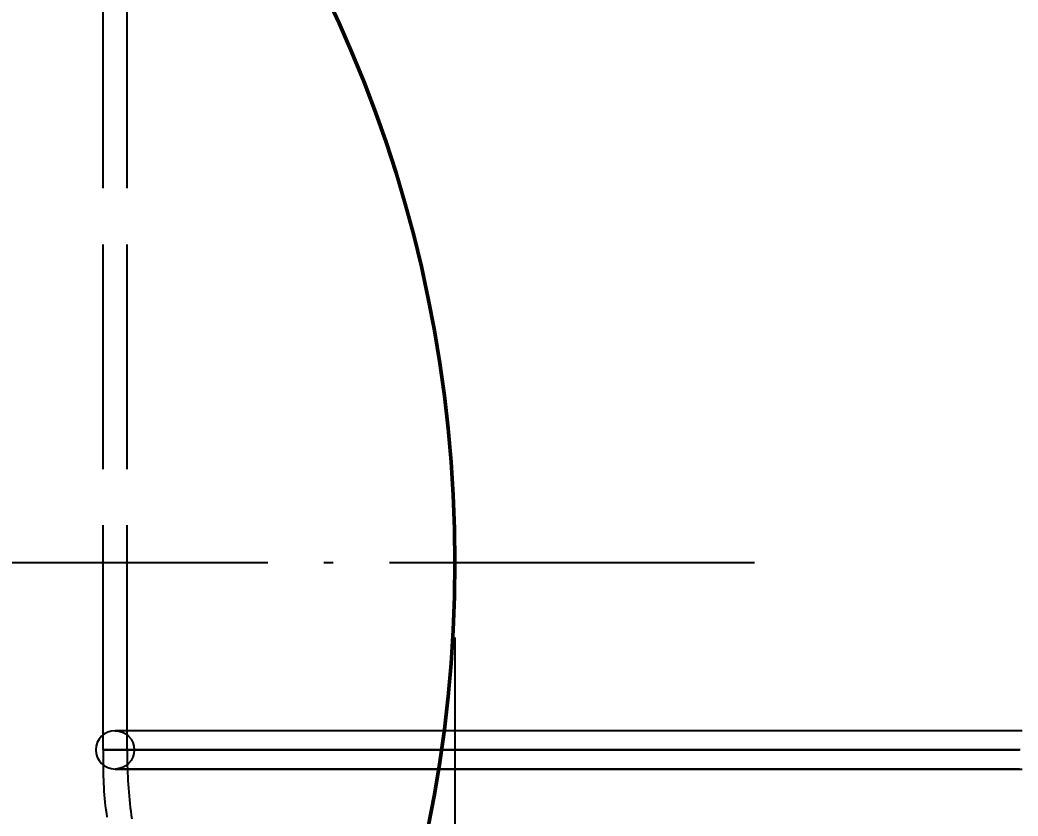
# Model space of a CAD drawing. Header units: millimetres. Extents: x 0 to 594, y 0 to 420.
# Drawn here: x 175.79 to 189.12, y 283.12 to 293.75 of the extents above; entities that cross this region are included whole.
import ezdxf

# ---------------------------------------------------------------- set-up
doc = ezdxf.new("R2010")
doc.units = ezdxf.units.MM
doc.linetypes.add('ISO02-TRAZOS', pattern=[3.75, 3, -0.75])
doc.linetypes.add('ISO04-TRAZO-PUNTO', pattern=[7.625, 6, -0.75, 0.125, -0.75])
for name, color, linetype, lineweight in [('01-VISIBLE', 7, 'CONTINUOUS', 50), ('02-OCULTA', 4, 'ISO02-TRAZOS', 25), ('03-EJE', 1, 'ISO04-TRAZO-PUNTO', 25), ('04-COTA', 3, 'CONTINUOUS', 25)]:
    doc.layers.add(name, color=color, linetype=linetype, lineweight=lineweight)
doc.styles.add('ISO3098', font='isocpeur.ttf')
doc.dimstyles.new('FLAMA-ISO', dxfattribs={"dimtxt": 3.5, "dimasz": 3, "dimexe": 2, "dimexo": 1, "dimgap": 1, "dimtad": 1, "dimdec": 1, "dimtxsty": 'ISO3098', "dimcen": 2.5, "dimclrd": 3, "dimclre": 3, "dimclrt": 3, "dimazin": 3, "dimtfac": 1, "dimtmove": 0, "dimatfit": 3, "dimlwd": 25, "dimlwe": 25})

msp = doc.modelspace()

# ---------------------------------------------------------------- linework, layer by layer
at = {"layer": '01-VISIBLE'}
msp.add_circle((164.1, 286.5), 17.5, dxfattribs=at)
at = {"layer": '02-OCULTA'}
for p, q in [((177.22, 284), (177.22, 337.5)), ((176.9, 284), (176.9, 302))]:
    msp.add_line(p, q, dxfattribs=at)
for points in [[(177.06, 284.256), (177.01, 284.251), (176.962, 284.237), (176.917, 284.213), (176.879, 284.181), (176.847, 284.142), (176.823, 284.098), (176.809, 284.05), (176.804, 284)], [(189.14, 284.256), (189.09, 284.256), (189.04, 284.256), (188.99, 284.256), (188.94, 284.256), (188.89, 284.256), (188.839, 284.256), (188.789, 284.256), (188.739, 284.256), (188.689, 284.256), (188.639, 284.256), (188.589, 284.256), (188.539, 284.256), (188.489, 284.256), (188.438, 284.256), (188.388, 284.256), (188.338, 284.256), (188.288, 284.256), (188.238, 284.256), (188.188, 284.256), (188.138, 284.256), (188.088, 284.256), (188.037, 284.256), (187.987, 284.256), (187.937, 284.256), (187.887, 284.256), (187.837, 284.256), (187.787, 284.256), (187.737, 284.256), (187.687, 284.256), (187.636, 284.256), (187.586, 284.256), (187.536, 284.256), (187.486, 284.256), (187.436, 284.256), (187.386, 284.256), (187.336, 284.256), (187.286, 284.256), (187.235, 284.256), (187.185, 284.256), (187.135, 284.256), (187.085, 284.256), (187.035, 284.256), (186.985, 284.256), (186.935, 284.256), (186.885, 284.256), (186.834, 284.256), (186.784, 284.256), (186.734, 284.256), (186.684, 284.256), (186.634, 284.256), (186.584, 284.256), (186.534, 284.256), (186.484, 284.256), (186.433, 284.256), (186.383, 284.256), (186.333, 284.256), (186.283, 284.256), (186.233, 284.256), (186.183, 284.256), (186.133, 284.256), (186.082, 284.256), (186.032, 284.256), (185.982, 284.256), (185.932, 284.256), (185.882, 284.256), (185.832, 284.256), (185.782, 284.256), (185.732, 284.256), (185.681, 284.256), (185.631, 284.256), (185.581, 284.256), (185.531, 284.256), (185.481, 284.256), (185.431, 284.256), (185.381, 284.256), (185.331, 284.256), (185.28, 284.256), (185.23, 284.256), (185.18, 284.256), (185.13, 284.256), (185.08, 284.256), (185.03, 284.256), (184.98, 284.256), (184.93, 284.256), (184.879, 284.256), (184.829, 284.256), (184.779, 284.256), (184.729, 284.256), (184.679, 284.256), (184.629, 284.256), (184.579, 284.256), (184.529, 284.256), (184.478, 284.256), (184.428, 284.256), (184.378, 284.256), (184.328, 284.256), (184.278, 284.256), (184.228, 284.256), (184.178, 284.256), (184.128, 284.256), (184.077, 284.256), (184.027, 284.256), (183.977, 284.256), (183.927, 284.256), (183.877, 284.256), (183.827, 284.256), (183.777, 284.256), (183.727, 284.256), (183.676, 284.256), (183.626, 284.256), (183.576, 284.256), (183.526, 284.256), (183.476, 284.256), (183.426, 284.256), (183.376, 284.256), (183.326, 284.256), (183.275, 284.256), (183.225, 284.256), (183.175, 284.256), (183.125, 284.256), (183.075, 284.256), (183.025, 284.256), (182.975, 284.256), (182.925, 284.256), (182.874, 284.256), (182.824, 284.256), (182.774, 284.256), (182.724, 284.256), (182.674, 284.256), (182.624, 284.256), (182.574, 284.256), (182.524, 284.256), (182.473, 284.256), (182.423, 284.256), (182.373, 284.256), (182.323, 284.256), (182.273, 284.256), (182.223, 284.256), (182.173, 284.256), (182.122, 284.256), (182.072, 284.256), (182.022, 284.256), (181.972, 284.256), (181.922, 284.256), (181.872, 284.256), (181.822, 284.256), (181.772, 284.256), (181.721, 284.256), (181.671, 284.256), (181.621, 284.256), (181.571, 284.256), (181.521, 284.256), (181.471, 284.256), (181.421, 284.256), (181.371, 284.256), (181.32, 284.256), (181.27, 284.256), (181.22, 284.256), (181.17, 284.256), (181.12, 284.256), (181.07, 284.256), (181.02, 284.256), (180.97, 284.256), (180.919, 284.256), (180.869, 284.256), (180.819, 284.256), (180.769, 284.256), (180.719, 284.256), (180.669, 284.256), (180.619, 284.256), (180.569, 284.256), (180.518, 284.256), (180.468, 284.256), (180.418, 284.256), (180.368, 284.256), (180.318, 284.256), (180.268, 284.256), (180.218, 284.256), (180.168, 284.256), (180.117, 284.256), (180.067, 284.256), (180.017, 284.256), (179.967, 284.256), (179.917, 284.256), (179.867, 284.256), (179.817, 284.256), (179.767, 284.256), (179.716, 284.256), (179.666, 284.256), (179.616, 284.256), (179.566, 284.256), (179.516, 284.256), (179.466, 284.256), (179.416, 284.256), (179.366, 284.256), (179.315, 284.256), (179.265, 284.256), (179.215, 284.256), (179.165, 284.256), (179.115, 284.256), (179.065, 284.256), (179.015, 284.256), (178.965, 284.256), (178.914, 284.256), (178.864, 284.256), (178.814, 284.256), (178.764, 284.256), (178.714, 284.256), (178.664, 284.256), (178.614, 284.256), (178.564, 284.256), (178.513, 284.256), (178.463, 284.256), (178.413, 284.256), (178.363, 284.256), (178.313, 284.256), (178.263, 284.256), (178.213, 284.256), (178.162, 284.256), (178.112, 284.256), (178.062, 284.256), (178.012, 284.256), (177.962, 284.256), (177.912, 284.256), (177.862, 284.256), (177.812, 284.256), (177.761, 284.256), (177.711, 284.256), (177.661, 284.256), (177.611, 284.256), (177.561, 284.256), (177.511, 284.256), (177.461, 284.256), (177.411, 284.256), (177.36, 284.256), (177.31, 284.256), (177.26, 284.256), (177.21, 284.256), (177.16, 284.256), (177.11, 284.256), (177.06, 284.256)], [(189.177, 284.256), (189.098, 284.256), (189.019, 284.256), (188.94, 284.256), (188.861, 284.256), (188.781, 284.256), (188.702, 284.256), (188.623, 284.256), (188.544, 284.256), (188.465, 284.256), (188.385, 284.256), (188.306, 284.256), (188.227, 284.256), (188.148, 284.256), (188.069, 284.256), (187.989, 284.256), (187.91, 284.256), (187.831, 284.256), (187.752, 284.256), (187.673, 284.256), (187.593, 284.256), (187.514, 284.256), (187.435, 284.256), (187.356, 284.256), (187.277, 284.256), (187.197, 284.256), (187.118, 284.256), (187.039, 284.256), (186.96, 284.256), (186.881, 284.256), (186.801, 284.256), (186.722, 284.256), (186.643, 284.256), (186.564, 284.256), (186.485, 284.256), (186.405, 284.256), (186.326, 284.256), (186.247, 284.256), (186.168, 284.256), (186.089, 284.256), (186.009, 284.256), (185.93, 284.256), (185.851, 284.256), (185.772, 284.256), (185.693, 284.256), (185.613, 284.256), (185.534, 284.256), (185.455, 284.256), (185.376, 284.256), (185.297, 284.256), (185.217, 284.256), (185.138, 284.256), (185.059, 284.256), (184.98, 284.256), (184.901, 284.256), (184.821, 284.256), (184.742, 284.256), (184.663, 284.256), (184.584, 284.256), (184.505, 284.256), (184.425, 284.256), (184.346, 284.256), (184.267, 284.256), (184.188, 284.256), (184.109, 284.256), (184.029, 284.256), (183.95, 284.256), (183.871, 284.256), (183.792, 284.256), (183.713, 284.256), (183.633, 284.256), (183.554, 284.256), (183.475, 284.256), (183.396, 284.256), (183.317, 284.256), (183.237, 284.256), (183.158, 284.256), (183.079, 284.256), (183, 284.256), (182.921, 284.256), (182.841, 284.256), (182.762, 284.256), (182.683, 284.256), (182.604, 284.256), (182.525, 284.256), (182.445, 284.256), (182.366, 284.256), (182.287, 284.256), (182.208, 284.256), (182.129, 284.256), (182.049, 284.256), (181.97, 284.256), (181.891, 284.256), (181.812, 284.256), (181.733, 284.256), (181.653, 284.256), (181.574, 284.256), (181.495, 284.256), (181.416, 284.256), (181.337, 284.256), (181.257, 284.256), (181.178, 284.256), (181.099, 284.256), (181.02, 284.256), (180.941, 284.256), (180.861, 284.256), (180.782, 284.256), (180.703, 284.256), (180.624, 284.256), (180.545, 284.256), (180.465, 284.256), (180.386, 284.256), (180.307, 284.256), (180.228, 284.256), (180.149, 284.256), (180.069, 284.256), (179.99, 284.256), (179.911, 284.256), (179.832, 284.256), (179.753, 284.256), (179.673, 284.256), (179.594, 284.256), (179.515, 284.256), (179.436, 284.256), (179.357, 284.256), (179.277, 284.256), (179.198, 284.256), (179.119, 284.256), (179.04, 284.256), (178.961, 284.256), (178.881, 284.256), (178.802, 284.256), (178.723, 284.256), (178.644, 284.256), (178.565, 284.256), (178.485, 284.256), (178.406, 284.256), (178.327, 284.256), (178.248, 284.256), (178.169, 284.256), (178.089, 284.256), (178.01, 284.256), (177.931, 284.256), (177.852, 284.256), (177.773, 284.256), (177.693, 284.256), (177.614, 284.256), (177.535, 284.256), (177.456, 284.256), (177.377, 284.256), (177.297, 284.256), (177.218, 284.256), (177.139, 284.256), (177.06, 284.256)], [(177.06, 284.256), (177.11, 284.251), (177.158, 284.237), (177.202, 284.213), (177.241, 284.181), (177.273, 284.142), (177.296, 284.098), (177.311, 284.05), (177.316, 284), (177.311, 283.95), (177.296, 283.902), (177.273, 283.858), (177.241, 283.819), (177.202, 283.787), (177.158, 283.763), (177.11, 283.749), (177.06, 283.744)], [(176.804, 284), (176.809, 283.95), (176.823, 283.902), (176.847, 283.858), (176.879, 283.819), (176.917, 283.787), (176.962, 283.763), (177.01, 283.749), (177.06, 283.744)], [(189.15, 284), (189.1, 284), (189.05, 284), (189, 284), (188.95, 284), (188.9, 284), (188.85, 284), (188.8, 284), (188.75, 284), (188.7, 284), (188.65, 284), (188.6, 284), (188.55, 284), (188.5, 284), (188.45, 284), (188.4, 284), (188.35, 284), (188.3, 284), (188.25, 284), (188.2, 284), (188.15, 284), (188.1, 284), (188.05, 284), (188, 284), (187.95, 284), (187.9, 284), (187.85, 284), (187.8, 284), (187.75, 284), (187.7, 284), (187.65, 284), (187.6, 284), (187.55, 284), (187.5, 284), (187.45, 284), (187.4, 284), (187.35, 284), (187.3, 284), (187.25, 284), (187.2, 284), (187.15, 284), (187.1, 284), (187.05, 284), (187, 284), (186.95, 284), (186.9, 284), (186.85, 284), (186.8, 284), (186.75, 284), (186.7, 284), (186.65, 284), (186.6, 284), (186.55, 284), (186.5, 284), (186.45, 284), (186.4, 284), (186.35, 284), (186.3, 284), (186.25, 284), (186.2, 284), (186.15, 284), (186.1, 284), (186.05, 284), (186, 284), (185.95, 284), (185.9, 284), (185.85, 284), (185.8, 284), (185.75, 284), (185.7, 284), (185.65, 284), (185.6, 284), (185.55, 284), (185.5, 284), (185.45, 284), (185.4, 284), (185.35, 284), (185.3, 284), (185.25, 284), (185.2, 284), (185.15, 284), (185.1, 284), (185.05, 284), (185, 284), (184.95, 284), (184.9, 284), (184.85, 284), (184.8, 284), (184.75, 284), (184.7, 284), (184.65, 284), (184.6, 284), (184.55, 284), (184.5, 284), (184.45, 284), (184.4, 284), (184.35, 284), (184.3, 284), (184.25, 284), (184.2, 284), (184.15, 284), (184.1, 284), (184.05, 284), (184, 284), (183.95, 284), (183.9, 284), (183.85, 284), (183.8, 284), (183.75, 284), (183.7, 284), (183.65, 284), (183.6, 284), (183.55, 284), (183.5, 284), (183.45, 284), (183.4, 284), (183.35, 284), (183.3, 284), (183.25, 284), (183.2, 284), (183.15, 284), (183.1, 284), (183.05, 284), (183, 284), (182.95, 284), (182.9, 284), (182.85, 284), (182.8, 284), (182.75, 284), (182.7, 284), (182.65, 284), (182.6, 284), (182.55, 284), (182.5, 284), (182.45, 284), (182.4, 284), (182.35, 284), (182.3, 284), (182.25, 284), (182.2, 284), (182.15, 284), (182.1, 284), (182.05, 284), (182, 284), (181.95, 284), (181.9, 284), (181.85, 284), (181.8, 284), (181.75, 284), (181.7, 284), (181.65, 284), (181.6, 284), (181.55, 284), (181.5, 284), (181.45, 284), (181.4, 284), (181.35, 284), (181.3, 284), (181.25, 284), (181.2, 284), (181.15, 284), (181.1, 284), (181.05, 284), (181, 284), (180.95, 284), (180.9, 284), (180.85, 284), (180.8, 284), (180.75, 284), (180.7, 284), (180.65, 284), (180.6, 284), (180.55, 284), (180.5, 284), (180.45, 284), (180.4, 284), (180.35, 284), (180.3, 284), (180.25, 284), (180.2, 284), (180.15, 284), (180.1, 284), (180.05, 284), (180, 284), (179.95, 284), (179.9, 284), (179.85, 284), (179.8, 284), (179.75, 284), (179.7, 284), (179.65, 284), (179.6, 284), (179.55, 284), (179.5, 284), (179.45, 284), (179.4, 284), (179.35, 284), (179.3, 284), (179.25, 284), (179.2, 284), (179.15, 284), (179.1, 284), (179.05, 284), (179, 284), (178.95, 284), (178.9, 284), (178.85, 284), (178.8, 284), (178.75, 284), (178.7, 284), (178.65, 284), (178.6, 284), (178.55, 284), (178.5, 284), (178.45, 284), (178.4, 284), (178.35, 284), (178.3, 284), (178.25, 284), (178.2, 284), (178.15, 284), (178.1, 284), (178.05, 284), (178, 284), (177.95, 284), (177.9, 284), (177.85, 284), (177.8, 284), (177.75, 284), (177.7, 284), (177.65, 284), (177.6, 284), (177.55, 284), (177.5, 284), (177.45, 284), (177.4, 284), (177.35, 284), (177.3, 284), (177.25, 284), (177.2, 284), (177.15, 284), (177.1, 284), (177.05, 284), (177, 284), (176.95, 284), (176.9, 284)], [(176.9, 284), (176.98, 284), (177.06, 284), (177.14, 284), (177.22, 284), (177.3, 284), (177.38, 284), (177.46, 284), (177.54, 284), (177.62, 284), (177.7, 284), (177.78, 284), (177.86, 284), (177.94, 284), (178.02, 284), (178.1, 284), (178.18, 284), (178.26, 284), (178.34, 284), (178.42, 284), (178.5, 284), (178.58, 284), (178.66, 284), (178.74, 284), (178.82, 284), (178.9, 284), (178.98, 284), (179.06, 284), (179.14, 284), (179.22, 284), (179.3, 284), (179.38, 284), (179.46, 284), (179.54, 284), (179.62, 284), (179.7, 284), (179.78, 284), (179.86, 284), (179.94, 284), (180.02, 284), (180.1, 284), (180.18, 284), (180.26, 284), (180.34, 284), (180.42, 284), (180.5, 284), (180.58, 284), (180.66, 284), (180.74, 284), (180.82, 284), (180.9, 284), (180.98, 284), (181.06, 284), (181.14, 284), (181.22, 284), (181.3, 284), (181.38, 284), (181.46, 284), (181.54, 284), (181.62, 284), (181.7, 284), (181.78, 284), (181.86, 284), (181.94, 284), (182.02, 284), (182.1, 284), (182.18, 284), (182.26, 284), (182.34, 284), (182.42, 284), (182.5, 284), (182.58, 284), (182.66, 284), (182.74, 284), (182.82, 284), (182.9, 284), (182.98, 284), (183.06, 284), (183.14, 284), (183.22, 284), (183.3, 284), (183.38, 284), (183.46, 284), (183.54, 284), (183.62, 284), (183.7, 284), (183.78, 284), (183.86, 284), (183.94, 284), (184.02, 284), (184.1, 284), (184.18, 284), (184.26, 284), (184.34, 284), (184.42, 284), (184.5, 284), (184.58, 284), (184.66, 284), (184.74, 284), (184.82, 284), (184.9, 284), (184.98, 284), (185.06, 284), (185.14, 284), (185.22, 284), (185.3, 284), (185.38, 284), (185.46, 284), (185.54, 284), (185.62, 284), (185.7, 284), (185.78, 284), (185.86, 284), (185.94, 284), (186.02, 284), (186.1, 284), (186.18, 284), (186.26, 284), (186.34, 284), (186.42, 284), (186.5, 284), (186.58, 284), (186.66, 284), (186.74, 284), (186.82, 284), (186.9, 284), (186.98, 284), (187.06, 284), (187.14, 284), (187.22, 284), (187.3, 284), (187.38, 284), (187.46, 284), (187.54, 284), (187.62, 284), (187.7, 284), (187.78, 284), (187.86, 284), (187.94, 284), (188.02, 284), (188.1, 284), (188.18, 284), (188.26, 284), (188.34, 284), (188.42, 284), (188.5, 284), (188.58, 284), (188.66, 284), (188.74, 284), (188.82, 284), (188.9, 284), (188.98, 284), (189.06, 284), (189.14, 284)], [(189.15, 284), (189.1, 284), (189.05, 284), (189, 284), (188.95, 284), (188.9, 284), (188.85, 284), (188.8, 284), (188.75, 284), (188.7, 284), (188.65, 284), (188.6, 284), (188.55, 284), (188.5, 284), (188.45, 284), (188.4, 284), (188.35, 284), (188.3, 284), (188.25, 284), (188.2, 284), (188.15, 284), (188.1, 284), (188.05, 284), (188, 284), (187.95, 284), (187.9, 284), (187.85, 284), (187.8, 284), (187.75, 284), (187.7, 284), (187.65, 284), (187.6, 284), (187.55, 284), (187.5, 284), (187.45, 284), (187.4, 284), (187.35, 284), (187.3, 284), (187.25, 284), (187.2, 284), (187.15, 284), (187.1, 284), (187.05, 284), (187, 284), (186.95, 284), (186.9, 284), (186.85, 284), (186.8, 284), (186.75, 284), (186.7, 284), (186.65, 284), (186.6, 284), (186.55, 284), (186.5, 284), (186.45, 284), (186.4, 284), (186.35, 284), (186.3, 284), (186.25, 284), (186.2, 284), (186.15, 284), (186.1, 284), (186.05, 284), (186, 284), (185.95, 284), (185.9, 284), (185.85, 284), (185.8, 284), (185.75, 284), (185.7, 284), (185.65, 284), (185.6, 284), (185.55, 284), (185.5, 284), (185.45, 284), (185.4, 284), (185.35, 284), (185.3, 284), (185.25, 284), (185.2, 284), (185.15, 284), (185.1, 284), (185.05, 284), (185, 284), (184.95, 284), (184.9, 284), (184.85, 284), (184.8, 284), (184.75, 284), (184.7, 284), (184.65, 284), (184.6, 284), (184.55, 284), (184.5, 284), (184.45, 284), (184.4, 284), (184.35, 284), (184.3, 284), (184.25, 284), (184.2, 284), (184.15, 284), (184.1, 284), (184.05, 284), (184, 284), (183.95, 284), (183.9, 284), (183.85, 284), (183.8, 284), (183.75, 284), (183.7, 284), (183.65, 284), (183.6, 284), (183.55, 284), (183.5, 284), (183.45, 284), (183.4, 284), (183.35, 284), (183.3, 284), (183.25, 284), (183.2, 284), (183.15, 284), (183.1, 284), (183.05, 284), (183, 284), (182.95, 284), (182.9, 284), (182.85, 284), (182.8, 284), (182.75, 284), (182.7, 284), (182.65, 284), (182.6, 284), (182.55, 284), (182.5, 284), (182.45, 284), (182.4, 284), (182.35, 284), (182.3, 284), (182.25, 284), (182.2, 284), (182.15, 284), (182.1, 284), (182.05, 284), (182, 284), (181.95, 284), (181.9, 284), (181.85, 284), (181.8, 284), (181.75, 284), (181.7, 284), (181.65, 284), (181.6, 284), (181.55, 284), (181.5, 284), (181.45, 284), (181.4, 284), (181.35, 284), (181.3, 284), (181.25, 284), (181.2, 284), (181.15, 284), (181.1, 284), (181.05, 284), (181, 284), (180.95, 284), (180.9, 284), (180.85, 284), (180.8, 284), (180.75, 284), (180.7, 284), (180.65, 284), (180.6, 284), (180.55, 284), (180.5, 284), (180.45, 284), (180.4, 284), (180.35, 284), (180.3, 284), (180.25, 284), (180.2, 284), (180.15, 284), (180.1, 284), (180.05, 284), (180, 284), (179.95, 284), (179.9, 284), (179.85, 284), (179.8, 284), (179.75, 284), (179.7, 284), (179.65, 284), (179.6, 284), (179.55, 284), (179.5, 284), (179.45, 284), (179.4, 284), (179.35, 284), (179.3, 284), (179.25, 284), (179.2, 284), (179.15, 284), (179.1, 284), (179.05, 284), (179, 284), (178.95, 284), (178.9, 284), (178.85, 284), (178.8, 284), (178.75, 284), (178.7, 284), (178.65, 284), (178.6, 284), (178.55, 284), (178.5, 284), (178.45, 284), (178.4, 284), (178.35, 284), (178.3, 284), (178.25, 284), (178.2, 284), (178.15, 284), (178.1, 284), (178.05, 284), (178, 284), (177.95, 284), (177.9, 284), (177.85, 284), (177.8, 284), (177.75, 284), (177.7, 284), (177.65, 284), (177.6, 284), (177.55, 284), (177.5, 284), (177.45, 284), (177.4, 284), (177.35, 284), (177.3, 284), (177.25, 284), (177.2, 284), (177.15, 284), (177.1, 284), (177.05, 284), (177, 284), (176.95, 284), (176.9, 284)], [(176.9, 284), (176.98, 284), (177.06, 284), (177.14, 284), (177.22, 284), (177.3, 284), (177.38, 284), (177.46, 284), (177.54, 284), (177.62, 284), (177.7, 284), (177.78, 284), (177.86, 284), (177.94, 284), (178.02, 284), (178.1, 284), (178.18, 284), (178.26, 284), (178.34, 284), (178.42, 284), (178.5, 284), (178.58, 284), (178.66, 284), (178.74, 284), (178.82, 284), (178.9, 284), (178.98, 284), (179.06, 284), (179.14, 284), (179.22, 284), (179.3, 284), (179.38, 284), (179.46, 284), (179.54, 284), (179.62, 284), (179.7, 284), (179.78, 284), (179.86, 284), (179.94, 284), (180.02, 284), (180.1, 284), (180.18, 284), (180.26, 284), (180.34, 284), (180.42, 284), (180.5, 284), (180.58, 284), (180.66, 284), (180.74, 284), (180.82, 284), (180.9, 284), (180.98, 284), (181.06, 284), (181.14, 284), (181.22, 284), (181.3, 284), (181.38, 284), (181.46, 284), (181.54, 284), (181.62, 284), (181.7, 284), (181.78, 284), (181.86, 284), (181.94, 284), (182.02, 284), (182.1, 284), (182.18, 284), (182.26, 284), (182.34, 284), (182.42, 284), (182.5, 284), (182.58, 284), (182.66, 284), (182.74, 284), (182.82, 284), (182.9, 284), (182.98, 284), (183.06, 284), (183.14, 284), (183.22, 284), (183.3, 284), (183.38, 284), (183.46, 284), (183.54, 284), (183.62, 284), (183.7, 284), (183.78, 284), (183.86, 284), (183.94, 284), (184.02, 284), (184.1, 284), (184.18, 284), (184.26, 284), (184.34, 284), (184.42, 284), (184.5, 284), (184.58, 284), (184.66, 284), (184.74, 284), (184.82, 284), (184.9, 284), (184.98, 284), (185.06, 284), (185.14, 284), (185.22, 284), (185.3, 284), (185.38, 284), (185.46, 284), (185.54, 284), (185.62, 284), (185.7, 284), (185.78, 284), (185.86, 284), (185.94, 284), (186.02, 284), (186.1, 284), (186.18, 284), (186.26, 284), (186.34, 284), (186.42, 284), (186.5, 284), (186.58, 284), (186.66, 284), (186.74, 284), (186.82, 284), (186.9, 284), (186.98, 284), (187.06, 284), (187.14, 284), (187.22, 284), (187.3, 284), (187.38, 284), (187.46, 284), (187.54, 284), (187.62, 284), (187.7, 284), (187.78, 284), (187.86, 284), (187.94, 284), (188.02, 284), (188.1, 284), (188.18, 284), (188.26, 284), (188.34, 284), (188.42, 284), (188.5, 284), (188.58, 284), (188.66, 284), (188.74, 284), (188.82, 284), (188.9, 284), (188.98, 284), (189.06, 284), (189.14, 284)], [(176.9, 284), (176.9, 283.95), (176.901, 283.9), (176.901, 283.85), (176.901, 283.8), (176.902, 283.75), (176.902, 283.7), (176.903, 283.65), (176.905, 283.6), (176.906, 283.55), (176.909, 283.5), (176.911, 283.45), (176.915, 283.4), (176.919, 283.35), (176.924, 283.3), (176.93, 283.251), (176.937, 283.201), (176.944, 283.152), (176.952, 283.102)], [(189.143, 284), (189.092, 284), (189.042, 284), (188.992, 284), (188.942, 284), (188.892, 284), (188.842, 284), (188.792, 284), (188.742, 284), (188.692, 284), (188.642, 284), (188.591, 284), (188.541, 284), (188.491, 284), (188.441, 284), (188.391, 284), (188.341, 284), (188.291, 284), (188.241, 284), (188.191, 284), (188.141, 284), (188.091, 284), (188.04, 284), (187.99, 284), (187.94, 284), (187.89, 284), (187.84, 284), (187.79, 284), (187.74, 284), (187.69, 284), (187.64, 284), (187.59, 284), (187.539, 284), (187.489, 284), (187.439, 284), (187.389, 284), (187.339, 284), (187.289, 284), (187.239, 284), (187.189, 284), (187.139, 284), (187.089, 284), (187.038, 284), (186.988, 284), (186.938, 284), (186.888, 284), (186.838, 284), (186.788, 284), (186.738, 284), (186.688, 284), (186.638, 284), (186.588, 284), (186.538, 284), (186.487, 284), (186.437, 284), (186.387, 284), (186.337, 284), (186.287, 284), (186.237, 284), (186.187, 284), (186.137, 284), (186.087, 284), (186.037, 284), (185.986, 284), (185.936, 284), (185.886, 284), (185.836, 284), (185.786, 284), (185.736, 284), (185.686, 284), (185.636, 284), (185.586, 284), (185.536, 284), (185.486, 284), (185.435, 284), (185.385, 284), (185.335, 284), (185.285, 284), (185.235, 284), (185.185, 284), (185.135, 284), (185.085, 284), (185.035, 284), (184.985, 284), (184.934, 284), (184.884, 284), (184.834, 284), (184.784, 284), (184.734, 284), (184.684, 284), (184.634, 284), (184.584, 284), (184.534, 284), (184.484, 284), (184.434, 284), (184.383, 284), (184.333, 284), (184.283, 284), (184.233, 284), (184.183, 284), (184.133, 284), (184.083, 284), (184.033, 284), (183.983, 284), (183.933, 284), (183.882, 284), (183.832, 284), (183.782, 284), (183.732, 284), (183.682, 284), (183.632, 284), (183.582, 284), (183.532, 284), (183.482, 284), (183.432, 284), (183.382, 284), (183.331, 284), (183.281, 284), (183.231, 284), (183.181, 284), (183.131, 284), (183.081, 284), (183.031, 284), (182.981, 284), (182.931, 284), (182.881, 284), (182.83, 284), (182.78, 284), (182.73, 284), (182.68, 284), (182.63, 284), (182.58, 284), (182.53, 284), (182.48, 284), (182.43, 284), (182.38, 284), (182.329, 284), (182.279, 284), (182.229, 284), (182.179, 284), (182.129, 284), (182.079, 284), (182.029, 284), (181.979, 284), (181.929, 284), (181.879, 284), (181.829, 284), (181.778, 284), (181.728, 284), (181.678, 284), (181.628, 284), (181.578, 284), (181.528, 284), (181.478, 284), (181.428, 284), (181.378, 284), (181.328, 284), (181.277, 284), (181.227, 284), (181.177, 284), (181.127, 284), (181.077, 284), (181.027, 284), (180.977, 284), (180.927, 284), (180.877, 284), (180.827, 284), (180.777, 284), (180.726, 284), (180.676, 284), (180.626, 284), (180.576, 284), (180.526, 284), (180.476, 284), (180.426, 284), (180.376, 284), (180.326, 284), (180.276, 284), (180.225, 284), (180.175, 284), (180.125, 284), (180.075, 284), (180.025, 284), (179.975, 284), (179.925, 284), (179.875, 284), (179.825, 284), (179.775, 284), (179.725, 284), (179.674, 284), (179.624, 284), (179.574, 284), (179.524, 284), (179.474, 284), (179.424, 284), (179.374, 284), (179.324, 284), (179.274, 284), (179.224, 284), (179.173, 284), (179.123, 284), (179.073, 284), (179.023, 284), (178.973, 284), (178.923, 284), (178.873, 284), (178.823, 284), (178.773, 284), (178.723, 284), (178.672, 284), (178.622, 284), (178.572, 284), (178.522, 284), (178.472, 284), (178.422, 284), (178.372, 284), (178.322, 284), (178.272, 284), (178.222, 284), (178.172, 284), (178.121, 284), (178.071, 284), (178.021, 284), (177.971, 284), (177.921, 284), (177.871, 284), (177.821, 284), (177.771, 284), (177.721, 284), (177.671, 284), (177.62, 284), (177.57, 284), (177.52, 284), (177.47, 284), (177.42, 284), (177.37, 284), (177.32, 284), (177.27, 284), (177.22, 284)], [(177.22, 284), (177.298, 284), (177.377, 284), (177.455, 284), (177.533, 284), (177.612, 284), (177.69, 284), (177.769, 284), (177.847, 284), (177.925, 284), (178.004, 284), (178.082, 284), (178.161, 284), (178.239, 284), (178.317, 284), (178.396, 284), (178.474, 284), (178.553, 284), (178.631, 284), (178.709, 284), (178.788, 284), (178.866, 284), (178.945, 284), (179.023, 284), (179.101, 284), (179.18, 284), (179.258, 284), (179.337, 284), (179.415, 284), (179.493, 284), (179.572, 284), (179.65, 284), (179.729, 284), (179.807, 284), (179.885, 284), (179.964, 284), (180.042, 284), (180.121, 284), (180.199, 284), (180.277, 284), (180.356, 284), (180.434, 284), (180.513, 284), (180.591, 284), (180.669, 284), (180.748, 284), (180.826, 284), (180.905, 284), (180.983, 284), (181.061, 284), (181.14, 284), (181.218, 284), (181.297, 284), (181.375, 284), (181.453, 284), (181.532, 284), (181.61, 284), (181.689, 284), (181.767, 284), (181.845, 284), (181.924, 284), (182.002, 284), (182.081, 284), (182.159, 284), (182.237, 284), (182.316, 284), (182.394, 284), (182.473, 284), (182.551, 284), (182.629, 284), (182.708, 284), (182.786, 284), (182.865, 284), (182.943, 284), (183.021, 284), (183.1, 284), (183.178, 284), (183.257, 284), (183.335, 284), (183.413, 284), (183.492, 284), (183.57, 284), (183.649, 284), (183.727, 284), (183.805, 284), (183.884, 284), (183.962, 284), (184.041, 284), (184.119, 284), (184.197, 284), (184.276, 284), (184.354, 284), (184.433, 284), (184.511, 284), (184.589, 284), (184.668, 284), (184.746, 284), (184.825, 284), (184.903, 284), (184.981, 284), (185.06, 284), (185.138, 284), (185.217, 284), (185.295, 284), (185.373, 284), (185.452, 284), (185.53, 284), (185.609, 284), (185.687, 284), (185.765, 284), (185.844, 284), (185.922, 284), (186.001, 284), (186.079, 284), (186.157, 284), (186.236, 284), (186.314, 284), (186.393, 284), (186.471, 284), (186.549, 284), (186.628, 284), (186.706, 284), (186.785, 284), (186.863, 284), (186.941, 284), (187.02, 284), (187.098, 284), (187.177, 284), (187.255, 284), (187.333, 284), (187.412, 284), (187.49, 284), (187.569, 284), (187.647, 284), (187.725, 284), (187.804, 284), (187.882, 284), (187.961, 284), (188.039, 284), (188.117, 284), (188.196, 284), (188.274, 284), (188.353, 284), (188.431, 284), (188.509, 284), (188.588, 284), (188.666, 284), (188.745, 284), (188.823, 284), (188.901, 284), (188.98, 284), (189.058, 284), (189.137, 284)], [(189.143, 284), (189.092, 284), (189.042, 284), (188.992, 284), (188.942, 284), (188.892, 284), (188.842, 284), (188.792, 284), (188.742, 284), (188.692, 284), (188.642, 284), (188.591, 284), (188.541, 284), (188.491, 284), (188.441, 284), (188.391, 284), (188.341, 284), (188.291, 284), (188.241, 284), (188.191, 284), (188.141, 284), (188.091, 284), (188.04, 284), (187.99, 284), (187.94, 284), (187.89, 284), (187.84, 284), (187.79, 284), (187.74, 284), (187.69, 284), (187.64, 284), (187.59, 284), (187.539, 284), (187.489, 284), (187.439, 284), (187.389, 284), (187.339, 284), (187.289, 284), (187.239, 284), (187.189, 284), (187.139, 284), (187.089, 284), (187.038, 284), (186.988, 284), (186.938, 284), (186.888, 284), (186.838, 284), (186.788, 284), (186.738, 284), (186.688, 284), (186.638, 284), (186.588, 284), (186.538, 284), (186.487, 284), (186.437, 284), (186.387, 284), (186.337, 284), (186.287, 284), (186.237, 284), (186.187, 284), (186.137, 284), (186.087, 284), (186.037, 284), (185.986, 284), (185.936, 284), (185.886, 284), (185.836, 284), (185.786, 284), (185.736, 284), (185.686, 284), (185.636, 284), (185.586, 284), (185.536, 284), (185.486, 284), (185.435, 284), (185.385, 284), (185.335, 284), (185.285, 284), (185.235, 284), (185.185, 284), (185.135, 284), (185.085, 284), (185.035, 284), (184.985, 284), (184.934, 284), (184.884, 284), (184.834, 284), (184.784, 284), (184.734, 284), (184.684, 284), (184.634, 284), (184.584, 284), (184.534, 284), (184.484, 284), (184.434, 284), (184.383, 284), (184.333, 284), (184.283, 284), (184.233, 284), (184.183, 284), (184.133, 284), (184.083, 284), (184.033, 284), (183.983, 284), (183.933, 284), (183.882, 284), (183.832, 284), (183.782, 284), (183.732, 284), (183.682, 284), (183.632, 284), (183.582, 284), (183.532, 284), (183.482, 284), (183.432, 284), (183.382, 284), (183.331, 284), (183.281, 284), (183.231, 284), (183.181, 284), (183.131, 284), (183.081, 284), (183.031, 284), (182.981, 284), (182.931, 284), (182.881, 284), (182.83, 284), (182.78, 284), (182.73, 284), (182.68, 284), (182.63, 284), (182.58, 284), (182.53, 284), (182.48, 284), (182.43, 284), (182.38, 284), (182.329, 284), (182.279, 284), (182.229, 284), (182.179, 284), (182.129, 284), (182.079, 284), (182.029, 284), (181.979, 284), (181.929, 284), (181.879, 284), (181.829, 284), (181.778, 284), (181.728, 284), (181.678, 284), (181.628, 284), (181.578, 284), (181.528, 284), (181.478, 284), (181.428, 284), (181.378, 284), (181.328, 284), (181.277, 284), (181.227, 284), (181.177, 284), (181.127, 284), (181.077, 284), (181.027, 284), (180.977, 284), (180.927, 284), (180.877, 284), (180.827, 284), (180.777, 284), (180.726, 284), (180.676, 284), (180.626, 284), (180.576, 284), (180.526, 284), (180.476, 284), (180.426, 284), (180.376, 284), (180.326, 284), (180.276, 284), (180.225, 284), (180.175, 284), (180.125, 284), (180.075, 284), (180.025, 284), (179.975, 284), (179.925, 284), (179.875, 284), (179.825, 284), (179.775, 284), (179.725, 284), (179.674, 284), (179.624, 284), (179.574, 284), (179.524, 284), (179.474, 284), (179.424, 284), (179.374, 284), (179.324, 284), (179.274, 284), (179.224, 284), (179.173, 284), (179.123, 284), (179.073, 284), (179.023, 284), (178.973, 284), (178.923, 284), (178.873, 284), (178.823, 284), (178.773, 284), (178.723, 284), (178.672, 284), (178.622, 284), (178.572, 284), (178.522, 284), (178.472, 284), (178.422, 284), (178.372, 284), (178.322, 284), (178.272, 284), (178.222, 284), (178.172, 284), (178.121, 284), (178.071, 284), (178.021, 284), (177.971, 284), (177.921, 284), (177.871, 284), (177.821, 284), (177.771, 284), (177.721, 284), (177.671, 284), (177.62, 284), (177.57, 284), (177.52, 284), (177.47, 284), (177.42, 284), (177.37, 284), (177.32, 284), (177.27, 284), (177.22, 284)], [(177.22, 284), (177.298, 284), (177.377, 284), (177.455, 284), (177.533, 284), (177.612, 284), (177.69, 284), (177.769, 284), (177.847, 284), (177.925, 284), (178.004, 284), (178.082, 284), (178.161, 284), (178.239, 284), (178.317, 284), (178.396, 284), (178.474, 284), (178.553, 284), (178.631, 284), (178.709, 284), (178.788, 284), (178.866, 284), (178.945, 284), (179.023, 284), (179.101, 284), (179.18, 284), (179.258, 284), (179.337, 284), (179.415, 284), (179.493, 284), (179.572, 284), (179.65, 284), (179.729, 284), (179.807, 284), (179.885, 284), (179.964, 284), (180.042, 284), (180.121, 284), (180.199, 284), (180.277, 284), (180.356, 284), (180.434, 284), (180.513, 284), (180.591, 284), (180.669, 284), (180.748, 284), (180.826, 284), (180.905, 284), (180.983, 284), (181.061, 284), (181.14, 284), (181.218, 284), (181.297, 284), (181.375, 284), (181.453, 284), (181.532, 284), (181.61, 284), (181.689, 284), (181.767, 284), (181.845, 284), (181.924, 284), (182.002, 284), (182.081, 284), (182.159, 284), (182.237, 284), (182.316, 284), (182.394, 284), (182.473, 284), (182.551, 284), (182.629, 284), (182.708, 284), (182.786, 284), (182.865, 284), (182.943, 284), (183.021, 284), (183.1, 284), (183.178, 284), (183.257, 284), (183.335, 284), (183.413, 284), (183.492, 284), (183.57, 284), (183.649, 284), (183.727, 284), (183.805, 284), (183.884, 284), (183.962, 284), (184.041, 284), (184.119, 284), (184.197, 284), (184.276, 284), (184.354, 284), (184.433, 284), (184.511, 284), (184.589, 284), (184.668, 284), (184.746, 284), (184.825, 284), (184.903, 284), (184.981, 284), (185.06, 284), (185.138, 284), (185.217, 284), (185.295, 284), (185.373, 284), (185.452, 284), (185.53, 284), (185.609, 284), (185.687, 284), (185.765, 284), (185.844, 284), (185.922, 284), (186.001, 284), (186.079, 284), (186.157, 284), (186.236, 284), (186.314, 284), (186.393, 284), (186.471, 284), (186.549, 284), (186.628, 284), (186.706, 284), (186.785, 284), (186.863, 284), (186.941, 284), (187.02, 284), (187.098, 284), (187.177, 284), (187.255, 284), (187.333, 284), (187.412, 284), (187.49, 284), (187.569, 284), (187.647, 284), (187.725, 284), (187.804, 284), (187.882, 284), (187.961, 284), (188.039, 284), (188.117, 284), (188.196, 284), (188.274, 284), (188.353, 284), (188.431, 284), (188.509, 284), (188.588, 284), (188.666, 284), (188.745, 284), (188.823, 284), (188.901, 284), (188.98, 284), (189.058, 284), (189.137, 284)], [(177.22, 284), (177.22, 283.949), (177.22, 283.897), (177.221, 283.846), (177.223, 283.795), (177.224, 283.743), (177.227, 283.692), (177.229, 283.641), (177.232, 283.589), (177.236, 283.538), (177.239, 283.487), (177.244, 283.436), (177.248, 283.384), (177.253, 283.333), (177.258, 283.282), (177.264, 283.231), (177.27, 283.18), (177.277, 283.129), (177.284, 283.078)], [(189.14, 283.744), (189.09, 283.744), (189.04, 283.744), (188.99, 283.744), (188.94, 283.744), (188.89, 283.744), (188.839, 283.744), (188.789, 283.744), (188.739, 283.744), (188.689, 283.744), (188.639, 283.744), (188.589, 283.744), (188.539, 283.744), (188.489, 283.744), (188.438, 283.744), (188.388, 283.744), (188.338, 283.744), (188.288, 283.744), (188.238, 283.744), (188.188, 283.744), (188.138, 283.744), (188.088, 283.744), (188.037, 283.744), (187.987, 283.744), (187.937, 283.744), (187.887, 283.744), (187.837, 283.744), (187.787, 283.744), (187.737, 283.744), (187.687, 283.744), (187.636, 283.744), (187.586, 283.744), (187.536, 283.744), (187.486, 283.744), (187.436, 283.744), (187.386, 283.744), (187.336, 283.744), (187.286, 283.744), (187.235, 283.744), (187.185, 283.744), (187.135, 283.744), (187.085, 283.744), (187.035, 283.744), (186.985, 283.744), (186.935, 283.744), (186.885, 283.744), (186.834, 283.744), (186.784, 283.744), (186.734, 283.744), (186.684, 283.744), (186.634, 283.744), (186.584, 283.744), (186.534, 283.744), (186.484, 283.744), (186.433, 283.744), (186.383, 283.744), (186.333, 283.744), (186.283, 283.744), (186.233, 283.744), (186.183, 283.744), (186.133, 283.744), (186.082, 283.744), (186.032, 283.744), (185.982, 283.744), (185.932, 283.744), (185.882, 283.744), (185.832, 283.744), (185.782, 283.744), (185.732, 283.744), (185.681, 283.744), (185.631, 283.744), (185.581, 283.744), (185.531, 283.744), (185.481, 283.744), (185.431, 283.744), (185.381, 283.744), (185.331, 283.744), (185.28, 283.744), (185.23, 283.744), (185.18, 283.744), (185.13, 283.744), (185.08, 283.744), (185.03, 283.744), (184.98, 283.744), (184.93, 283.744), (184.879, 283.744), (184.829, 283.744), (184.779, 283.744), (184.729, 283.744), (184.679, 283.744), (184.629, 283.744), (184.579, 283.744), (184.529, 283.744), (184.478, 283.744), (184.428, 283.744), (184.378, 283.744), (184.328, 283.744), (184.278, 283.744), (184.228, 283.744), (184.178, 283.744), (184.128, 283.744), (184.077, 283.744), (184.027, 283.744), (183.977, 283.744), (183.927, 283.744), (183.877, 283.744), (183.827, 283.744), (183.777, 283.744), (183.727, 283.744), (183.676, 283.744), (183.626, 283.744), (183.576, 283.744), (183.526, 283.744), (183.476, 283.744), (183.426, 283.744), (183.376, 283.744), (183.326, 283.744), (183.275, 283.744), (183.225, 283.744), (183.175, 283.744), (183.125, 283.744), (183.075, 283.744), (183.025, 283.744), (182.975, 283.744), (182.925, 283.744), (182.874, 283.744), (182.824, 283.744), (182.774, 283.744), (182.724, 283.744), (182.674, 283.744), (182.624, 283.744), (182.574, 283.744), (182.524, 283.744), (182.473, 283.744), (182.423, 283.744), (182.373, 283.744), (182.323, 283.744), (182.273, 283.744), (182.223, 283.744), (182.173, 283.744), (182.122, 283.744), (182.072, 283.744), (182.022, 283.744), (181.972, 283.744), (181.922, 283.744), (181.872, 283.744), (181.822, 283.744), (181.772, 283.744), (181.721, 283.744), (181.671, 283.744), (181.621, 283.744), (181.571, 283.744), (181.521, 283.744), (181.471, 283.744), (181.421, 283.744), (181.371, 283.744), (181.32, 283.744), (181.27, 283.744), (181.22, 283.744), (181.17, 283.744), (181.12, 283.744), (181.07, 283.744), (181.02, 283.744), (180.97, 283.744), (180.919, 283.744), (180.869, 283.744), (180.819, 283.744), (180.769, 283.744), (180.719, 283.744), (180.669, 283.744), (180.619, 283.744), (180.569, 283.744), (180.518, 283.744), (180.468, 283.744), (180.418, 283.744), (180.368, 283.744), (180.318, 283.744), (180.268, 283.744), (180.218, 283.744), (180.168, 283.744), (180.117, 283.744), (180.067, 283.744), (180.017, 283.744), (179.967, 283.744), (179.917, 283.744), (179.867, 283.744), (179.817, 283.744), (179.767, 283.744), (179.716, 283.744), (179.666, 283.744), (179.616, 283.744), (179.566, 283.744), (179.516, 283.744), (179.466, 283.744), (179.416, 283.744), (179.366, 283.744), (179.315, 283.744), (179.265, 283.744), (179.215, 283.744), (179.165, 283.744), (179.115, 283.744), (179.065, 283.744), (179.015, 283.744), (178.965, 283.744), (178.914, 283.744), (178.864, 283.744), (178.814, 283.744), (178.764, 283.744), (178.714, 283.744), (178.664, 283.744), (178.614, 283.744), (178.564, 283.744), (178.513, 283.744), (178.463, 283.744), (178.413, 283.744), (178.363, 283.744), (178.313, 283.744), (178.263, 283.744), (178.213, 283.744), (178.162, 283.744), (178.112, 283.744), (178.062, 283.744), (178.012, 283.744), (177.962, 283.744), (177.912, 283.744), (177.862, 283.744), (177.812, 283.744), (177.761, 283.744), (177.711, 283.744), (177.661, 283.744), (177.611, 283.744), (177.561, 283.744), (177.511, 283.744), (177.461, 283.744), (177.411, 283.744), (177.36, 283.744), (177.31, 283.744), (177.26, 283.744), (177.21, 283.744), (177.16, 283.744), (177.11, 283.744), (177.06, 283.744)], [(177.06, 283.744), (177.139, 283.744), (177.218, 283.744), (177.297, 283.744), (177.376, 283.744), (177.456, 283.744), (177.535, 283.744), (177.614, 283.744), (177.693, 283.744), (177.772, 283.744), (177.852, 283.744), (177.931, 283.744), (178.01, 283.744), (178.089, 283.744), (178.168, 283.744), (178.248, 283.744), (178.327, 283.744), (178.406, 283.744), (178.485, 283.744), (178.564, 283.744), (178.644, 283.744), (178.723, 283.744), (178.802, 283.744), (178.881, 283.744), (178.96, 283.744), (179.04, 283.744), (179.119, 283.744), (179.198, 283.744), (179.277, 283.744), (179.357, 283.744), (179.436, 283.744), (179.515, 283.744), (179.594, 283.744), (179.673, 283.744), (179.753, 283.744), (179.832, 283.744), (179.911, 283.744), (179.99, 283.744), (180.069, 283.744), (180.149, 283.744), (180.228, 283.744), (180.307, 283.744), (180.386, 283.744), (180.465, 283.744), (180.545, 283.744), (180.624, 283.744), (180.703, 283.744), (180.782, 283.744), (180.861, 283.744), (180.941, 283.744), (181.02, 283.744), (181.099, 283.744), (181.178, 283.744), (181.257, 283.744), (181.337, 283.744), (181.416, 283.744), (181.495, 283.744), (181.574, 283.744), (181.653, 283.744), (181.733, 283.744), (181.812, 283.744), (181.891, 283.744), (181.97, 283.744), (182.049, 283.744), (182.129, 283.744), (182.208, 283.744), (182.287, 283.744), (182.366, 283.744), (182.445, 283.744), (182.525, 283.744), (182.604, 283.744), (182.683, 283.744), (182.762, 283.744), (182.841, 283.744), (182.921, 283.744), (183, 283.744), (183.079, 283.744), (183.158, 283.744), (183.237, 283.744), (183.317, 283.744), (183.396, 283.744), (183.475, 283.744), (183.554, 283.744), (183.633, 283.744), (183.713, 283.744), (183.792, 283.744), (183.871, 283.744), (183.95, 283.744), (184.029, 283.744), (184.109, 283.744), (184.188, 283.744), (184.267, 283.744), (184.346, 283.744), (184.425, 283.744), (184.505, 283.744), (184.584, 283.744), (184.663, 283.744), (184.742, 283.744), (184.821, 283.744), (184.901, 283.744), (184.98, 283.744), (185.059, 283.744), (185.138, 283.744), (185.217, 283.744), (185.297, 283.744), (185.376, 283.744), (185.455, 283.744), (185.534, 283.744), (185.613, 283.744), (185.693, 283.744), (185.772, 283.744), (185.851, 283.744), (185.93, 283.744), (186.009, 283.744), (186.089, 283.744), (186.168, 283.744), (186.247, 283.744), (186.326, 283.744), (186.405, 283.744), (186.485, 283.744), (186.564, 283.744), (186.643, 283.744), (186.722, 283.744), (186.801, 283.744), (186.881, 283.744), (186.96, 283.744), (187.039, 283.744), (187.118, 283.744), (187.197, 283.744), (187.277, 283.744), (187.356, 283.744), (187.435, 283.744), (187.514, 283.744), (187.593, 283.744), (187.673, 283.744), (187.752, 283.744), (187.831, 283.744), (187.91, 283.744), (187.989, 283.744), (188.069, 283.744), (188.148, 283.744), (188.227, 283.744), (188.306, 283.744), (188.385, 283.744), (188.465, 283.744), (188.544, 283.744), (188.623, 283.744), (188.702, 283.744), (188.781, 283.744), (188.861, 283.744), (188.94, 283.744), (189.019, 283.744), (189.098, 283.744), (189.177, 283.744)]]:
    msp.add_lwpolyline(points, dxfattribs=at)
msp.add_circle((164.1, 286.5), 17.5, dxfattribs=at)
msp.add_circle((164.1, 286.5), 17.5, dxfattribs=at)
msp.add_circle((164.1, 286.5), 17.5, dxfattribs=at)
at = {"layer": '03-EJE'}
msp.add_line((142.6, 286.5), (185.6, 286.5), dxfattribs=at)

# ---------------------------------------------------------------- dimensions: what is measured, and where the dimension line sits
at = {"layer": '04-COTA'}
msp.add_linear_dim(base=(146.6, 260), p1=(146.6, 286.5), p2=(181.6, 286.5), dimstyle='FLAMA-ISO', override={"dimlfac": 10, "dimpost": '%%c<>'}, dxfattribs=at).render()

doc.saveas('drawing.dxf')
